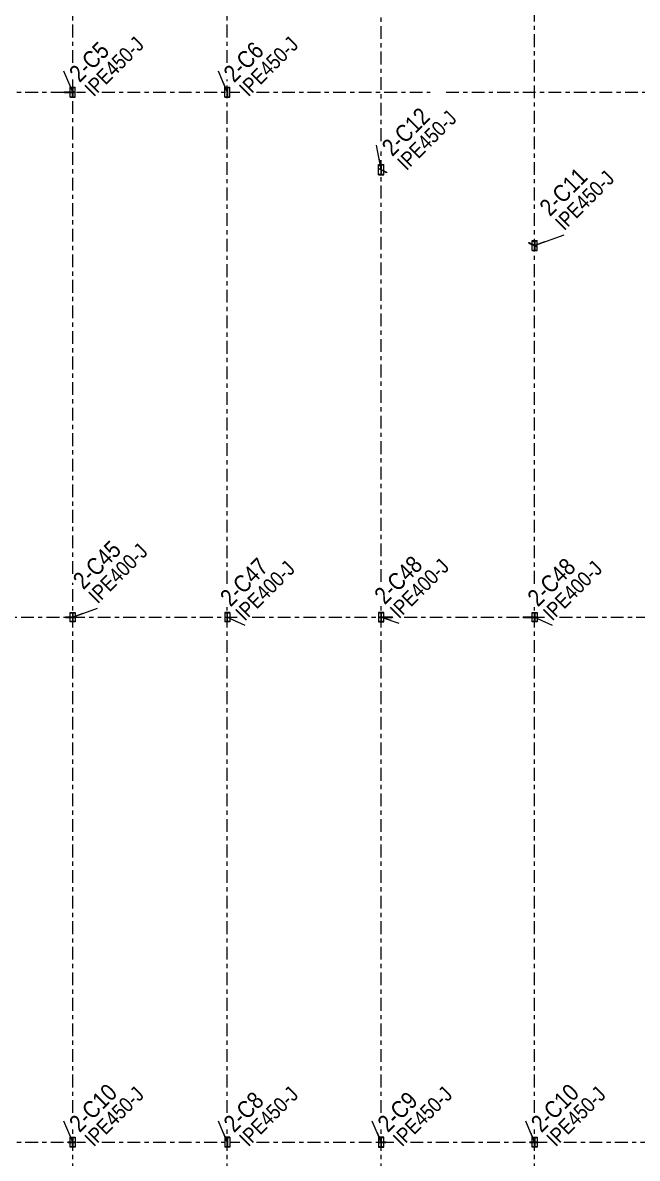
# Model space of a CAD drawing. Header units: millimetres. Extents: x -399 to 773, y -269 to 551.
# Drawn here: x 358.6 to 502.8, y 6.2 to 272.8 of the extents above; entities that cross this region are included whole.
import ezdxf

# ---------------------------------------------------------------- set-up
doc = ezdxf.new("R2010")
doc.units = ezdxf.units.MM
doc.linetypes.add('XKITLINE00', pattern=[0])
doc.linetypes.add('XKITLINE03', pattern=[6, 3, -1, 1, -1])
for name, color, linetype, lineweight in [('Part', 2, 'Continuous', 0), ('PartMark', 7, 'Continuous', 0), ('S-grid', 1, 'Continuous', 0)]:
    doc.layers.add(name, color=color, linetype=linetype, lineweight=lineweight)
doc.styles.add('ARIAL', font='ARIAL.TTF')

# ---------------------------------------------------------------- blocks, each defined once
blk = doc.blocks.new('*A2')
at = {"layer": 'Part'}
blk.add_hatch(color=3, dxfattribs=at).paths.add_polyline_path([(369.875, 257.555), (369.875, 257.625), (370.875, 257.625), (370.875, 257.555), (370.3975, 257.555), (370.3975, 255.445), (370.875, 255.445), (370.875, 255.375), (369.875, 255.375), (369.875, 255.445), (370.3525, 255.445), (370.3525, 257.555)], flags=17)
blk = doc.blocks.new('*A3')
at = {"layer": 'Part'}
blk.add_hatch(color=3, dxfattribs=at).paths.add_polyline_path([(406.125, 257.555), (406.125, 257.625), (407.125, 257.625), (407.125, 257.555), (406.6475, 257.555), (406.6475, 255.445), (407.125, 255.445), (407.125, 255.375), (406.125, 255.375), (406.125, 255.445), (406.6025, 255.445), (406.6025, 257.555)], flags=17)
blk = doc.blocks.new('*A7')
at = {"layer": 'Part'}
blk.add_hatch(color=3, dxfattribs=at).paths.add_polyline_path([(368.41, 256.55), (368.47, 256.54), (368.5, 256.5), (368.47, 256.46), (368.41, 256.45), (368.34, 256.46), (368.31, 256.5), (368.34, 256.54)], flags=17)
blk = doc.blocks.new('*A137')
at = {"layer": 'Part'}
blk.add_hatch(color=3, dxfattribs=at).paths.add_polyline_path([(476.17, 133.3), (476.25, 133.29), (476.28, 133.25), (476.25, 133.21), (476.17, 133.2), (476.08, 133.21), (476.05, 133.25), (476.08, 133.29)], flags=17)
blk = doc.blocks.new('*A152')
at = {"layer": 'Part'}
blk.add_hatch(color=3, dxfattribs=at).paths.add_polyline_path([(442.25, 239.38), (442.25, 239.45), (443.25, 239.45), (443.25, 239.38), (442.7725, 239.38), (442.7725, 237.27), (443.25, 237.27), (443.25, 237.2), (442.25, 237.2), (442.25, 237.27), (442.7275, 237.27), (442.7275, 239.38)], flags=17)
blk = doc.blocks.new('*A153')
at = {"layer": 'Part'}
blk.add_hatch(color=3, dxfattribs=at).paths.add_polyline_path([(478.25, 221.555), (478.25, 221.625), (479.25, 221.625), (479.25, 221.555), (478.7725, 221.555), (478.7725, 219.445), (479.25, 219.445), (479.25, 219.375), (478.25, 219.375), (478.25, 219.445), (478.7275, 219.445), (478.7275, 221.555)], flags=17)
blk = doc.blocks.new('*A154')
at = {"layer": 'Part'}
blk.add_hatch(color=3, dxfattribs=at).paths.add_polyline_path([(443.98, 237.76), (444.03, 237.74), (444.05, 237.7), (444.04, 237.67), (443.99, 237.66), (443.95, 237.68), (443.92, 237.72), (443.94, 237.75)], flags=17)
blk = doc.blocks.new('*A155')
at = {"layer": 'Part'}
blk.add_hatch(color=3, dxfattribs=at).paths.add_polyline_path([(477.43, 221.19), (477.48, 221.18), (477.52, 221.14), (477.52, 221.1), (477.48, 221.08), (477.43, 221.09), (477.4, 221.13), (477.4, 221.17)], flags=17)
blk = doc.blocks.new('*A166')
at = {"layer": 'Part'}
blk.add_hatch(color=3, dxfattribs=at).paths.add_polyline_path([(369.875, 11.055), (369.875, 11.125), (370.875, 11.125), (370.875, 11.055), (370.3975, 11.055), (370.3975, 8.945), (370.875, 8.945), (370.875, 8.875), (369.875, 8.875), (369.875, 8.945), (370.3525, 8.945), (370.3525, 11.055)], flags=17)
blk = doc.blocks.new('*A167')
at = {"layer": 'Part'}
blk.add_hatch(color=3, dxfattribs=at).paths.add_polyline_path([(406.125, 11.055), (406.125, 11.125), (407.125, 11.125), (407.125, 11.055), (406.6475, 11.055), (406.6475, 8.945), (407.125, 8.945), (407.125, 8.875), (406.125, 8.875), (406.125, 8.945), (406.6025, 8.945), (406.6025, 11.055)], flags=17)
blk = doc.blocks.new('*A168')
at = {"layer": 'Part'}
blk.add_hatch(color=3, dxfattribs=at).paths.add_polyline_path([(369.28, 10.05), (369.32, 10.04), (369.34, 10), (369.32, 9.96), (369.28, 9.95), (369.23, 9.96), (369.21, 10), (369.23, 10.04)], flags=17)
blk = doc.blocks.new('*A170')
at = {"layer": 'Part'}
blk.add_hatch(color=3, dxfattribs=at).paths.add_polyline_path([(369.875, 134.185), (369.875, 134.25), (370.875, 134.25), (370.875, 134.185), (370.395, 134.185), (370.395, 132.315), (370.875, 132.315), (370.875, 132.25), (369.875, 132.25), (369.875, 132.315), (370.355, 132.315), (370.355, 134.185)], flags=17)
blk = doc.blocks.new('*A171')
at = {"layer": 'Part'}
blk.add_hatch(color=3, dxfattribs=at).paths.add_polyline_path([(406.125, 134.185), (406.125, 134.25), (407.125, 134.25), (407.125, 134.185), (406.645, 134.185), (406.645, 132.315), (407.125, 132.315), (407.125, 132.25), (406.125, 132.25), (406.125, 132.315), (406.605, 132.315), (406.605, 134.185)], flags=17)
blk = doc.blocks.new('*A173')
at = {"layer": 'Part'}
blk.add_hatch(color=3, dxfattribs=at).paths.add_polyline_path([(368.72, 133.3), (368.78, 133.29), (368.8, 133.25), (368.78, 133.21), (368.72, 133.2), (368.66, 133.21), (368.63, 133.25), (368.66, 133.29)], flags=17)
blk = doc.blocks.new('*A194')
at = {"layer": 'Part'}
blk.add_hatch(color=3, dxfattribs=at).paths.add_polyline_path([(443.85, 10.05), (443.9, 10.04), (443.91, 10), (443.9, 9.96), (443.85, 9.95), (443.8, 9.96), (443.78, 10), (443.8, 10.04)], flags=17)
blk = doc.blocks.new('*A196')
at = {"layer": 'Part'}
blk.add_hatch(color=3, dxfattribs=at).paths.add_polyline_path([(442.25, 11.055), (442.25, 11.125), (443.25, 11.125), (443.25, 11.055), (442.7725, 11.055), (442.7725, 8.945), (443.25, 8.945), (443.25, 8.875), (442.25, 8.875), (442.25, 8.945), (442.7275, 8.945), (442.7275, 11.055)], flags=17)
blk = doc.blocks.new('*A197')
at = {"layer": 'Part'}
blk.add_hatch(color=3, dxfattribs=at).paths.add_polyline_path([(478.25, 11.055), (478.25, 11.125), (479.25, 11.125), (479.25, 11.055), (478.7725, 11.055), (478.7725, 8.945), (479.25, 8.945), (479.25, 8.875), (478.25, 8.875), (478.25, 8.945), (478.7275, 8.945), (478.7275, 11.055)], flags=17)
blk = doc.blocks.new('*A198')
at = {"layer": 'Part'}
blk.add_hatch(color=3, dxfattribs=at).paths.add_polyline_path([(477.65, 10.05), (477.7, 10.04), (477.72, 10), (477.7, 9.96), (477.65, 9.95), (477.6, 9.96), (477.59, 10), (477.6, 10.04)], flags=17)
blk = doc.blocks.new('*A199')
at = {"layer": 'Part'}
blk.add_hatch(color=3, dxfattribs=at).paths.add_polyline_path([(442.25, 134.185), (442.25, 134.25), (443.25, 134.25), (443.25, 134.185), (442.77, 134.185), (442.77, 132.315), (443.25, 132.315), (443.25, 132.25), (442.25, 132.25), (442.25, 132.315), (442.73, 132.315), (442.73, 134.185)], flags=17)
blk = doc.blocks.new('*A200')
at = {"layer": 'Part'}
blk.add_hatch(color=3, dxfattribs=at).paths.add_polyline_path([(478.25, 134.185), (478.25, 134.25), (479.25, 134.25), (479.25, 134.185), (478.77, 134.185), (478.77, 132.315), (479.25, 132.315), (479.25, 132.25), (478.25, 132.25), (478.25, 132.315), (478.73, 132.315), (478.73, 134.185)], flags=17)
blk = doc.blocks.new('*A201')
at = {"layer": 'Part'}
blk.add_hatch(color=3, dxfattribs=at).paths.add_polyline_path([(445.33, 133.3), (445.42, 133.29), (445.45, 133.25), (445.42, 133.21), (445.33, 133.2), (445.25, 133.21), (445.22, 133.25), (445.25, 133.29)], flags=17)
blk = doc.blocks.new('*A208')
at = {"layer": 'S-grid', "color": 1, "linetype": 'XKITLINE03', "lineweight": 0}
for p, q in [((341.23, 256.5), (373.34, 256.5)), ((377.23, 256.5), (409.59, 256.5)), ((413.48, 256.5), (454.23, 256.5)), ((457.98, 256.5), (673.7, 256.5))]:
    blk.add_line(p, q, dxfattribs=at)
blk = doc.blocks.new('*A209')
at = {"layer": 'S-grid', "color": 1, "linetype": 'XKITLINE03', "lineweight": 0}
for p, q in [((340.23, 133.25), (408.96, 133.25)), ((412.48, 133.25), (445.67, 133.25)), ((448.16, 133.25), (481.08, 133.25)), ((484.61, 133.25), (517.08, 133.25))]:
    blk.add_line(p, q, dxfattribs=at)
blk = doc.blocks.new('*A210')
at = {"layer": 'S-grid', "color": 1, "linetype": 'XKITLINE03', "lineweight": 0}
for p, q in [((341.23, 10), (373.34, 10)), ((377.23, 10), (409.59, 10)), ((413.48, 10), (445.72, 10)), ((449.61, 10), (481.72, 10)), ((485.61, 10), (517.72, 10))]:
    blk.add_line(p, q, dxfattribs=at)
blk = doc.blocks.new('*A216')
at = {"layer": 'S-grid', "color": 1, "linetype": 'XKITLINE03', "lineweight": 0}
for p, q in [((478.75, 141.11), (478.75, 508.28)), ((478.75, 16.86), (478.75, 135.58)), ((478.75, -10), (478.75, 12.97))]:
    blk.add_line(p, q, dxfattribs=at)
blk = doc.blocks.new('*A217')
at = {"layer": 'S-grid', "color": 1, "linetype": 'XKITLINE03', "lineweight": 0}
for p, q in [((442.75, 245.02), (442.75, 508.28)), ((442.75, 141.56), (442.75, 243.16)), ((442.75, 16.86), (442.75, 136.17)), ((442.75, -10), (442.75, 12.97))]:
    blk.add_line(p, q, dxfattribs=at)
blk = doc.blocks.new('*A218')
at = {"layer": 'S-grid', "color": 1, "linetype": 'XKITLINE03', "lineweight": 0}
for p, q in [((406.62, 263.36), (406.62, 508.28)), ((406.62, 141.11), (406.62, 259.47)), ((406.62, 16.86), (406.62, 135.58)), ((406.62, -10), (406.62, 12.97))]:
    blk.add_line(p, q, dxfattribs=at)
blk = doc.blocks.new('*A219')
at = {"layer": 'S-grid', "color": 1, "linetype": 'XKITLINE03', "lineweight": 0}
for p, q in [((370.38, 263.36), (370.38, 279.52)), ((370.38, 143.43), (370.38, 259.47)), ((370.38, 16.86), (370.38, 141.35)), ((370.38, -10), (370.38, 12.97))]:
    blk.add_line(p, q, dxfattribs=at)
blk = doc.blocks.new('*A240')
at = {"layer": 'Part', "color": 2, "linetype": 'XKITLINE00', "lineweight": 0}
for p, q in [((478.15, 220.85), (478.15, 221.7)), ((478.15, 221.7), (479.35, 221.7)), ((479.35, 219.3), (479.35, 221.7)), ((478.15, 219.3), (478.15, 220.74)), ((478.15, 219.3), (479.35, 219.3))]:
    blk.add_line(p, q, dxfattribs=at)
blk = doc.blocks.new('*A242')
at = {"layer": 'Part', "color": 2, "linetype": 'XKITLINE00', "lineweight": 0}
for p, q in [((369.875, 257.555), (369.875, 257.625)), ((369.875, 257.625), (370.875, 257.625)), ((369.875, 257.555), (370.3525, 257.555)), ((370.3525, 255.445), (370.3525, 257.555)), ((370.875, 257.555), (370.3975, 257.555)), ((370.3975, 257.555), (370.3975, 255.445)), ((370.875, 257.625), (370.875, 257.555)), ((369.875, 255.375), (369.875, 255.445)), ((369.875, 255.445), (370.3525, 255.445)), ((370.875, 255.375), (369.875, 255.375)), ((370.3975, 255.445), (370.875, 255.445)), ((370.875, 255.445), (370.875, 255.375))]:
    blk.add_line(p, q, dxfattribs=at)
blk = doc.blocks.new('*A243')
at = {"layer": 'Part', "color": 2, "linetype": 'XKITLINE00', "lineweight": 0}
for p, q in [((406.125, 257.555), (406.125, 257.625)), ((406.125, 257.625), (407.125, 257.625)), ((406.125, 257.555), (406.6025, 257.555)), ((406.6025, 255.445), (406.6025, 257.555)), ((407.125, 257.555), (406.6475, 257.555)), ((406.6475, 257.555), (406.6475, 255.445)), ((407.125, 257.625), (407.125, 257.555)), ((406.125, 255.375), (406.125, 255.445)), ((406.125, 255.445), (406.6025, 255.445)), ((407.125, 255.375), (406.125, 255.375)), ((406.6475, 255.445), (407.125, 255.445)), ((407.125, 255.445), (407.125, 255.375))]:
    blk.add_line(p, q, dxfattribs=at)
blk = doc.blocks.new('*A247')
at = {"layer": 'Part', "color": 2, "linetype": 'XKITLINE00', "lineweight": 0}
for p, q in [((368.31, 256.5), (368.34, 256.54)), ((368.34, 256.46), (368.31, 256.5)), ((368.34, 256.54), (368.41, 256.55)), ((368.41, 256.45), (368.34, 256.46)), ((368.41, 256.55), (368.47, 256.54)), ((368.41, 256.55), (370.35, 256.55)), ((368.47, 256.46), (368.41, 256.45)), ((368.41, 256.45), (370.35, 256.45)), ((368.47, 256.54), (368.5, 256.5)), ((368.5, 256.5), (368.47, 256.46)), ((370.4, 256.55), (370.88, 256.55)), ((370.4, 256.45), (370.88, 256.45)), ((370.9, 256.54), (370.88, 256.55)), ((370.88, 256.45), (370.9, 256.46)), ((370.91, 256.5), (370.9, 256.54)), ((370.9, 256.46), (370.91, 256.5))]:
    blk.add_line(p, q, dxfattribs=at)
blk = doc.blocks.new('*A251')
at = {"layer": 'Part', "color": 2, "linetype": 'XKITLINE00', "lineweight": 0}
for p, q in [((369.775, 256.55), (369.775, 257.7)), ((369.775, 257.7), (370.975, 257.7)), ((369.775, 255.3), (369.775, 256.45)), ((370.975, 255.3), (370.975, 257.7)), ((369.775, 255.3), (370.975, 255.3))]:
    blk.add_line(p, q, dxfattribs=at)
blk = doc.blocks.new('*A253')
at = {"layer": 'Part', "color": 2, "linetype": 'XKITLINE00', "lineweight": 0}
for p, q in [((406.025, 255.3), (406.025, 257.7)), ((406.025, 257.7), (407.225, 257.7)), ((407.225, 255.3), (407.225, 257.7)), ((406.025, 255.3), (407.225, 255.3))]:
    blk.add_line(p, q, dxfattribs=at)
blk = doc.blocks.new('*A522')
at = {"layer": 'Part', "color": 2, "linetype": 'XKITLINE00', "lineweight": 0}
for p, q in [((476.08, 133.29), (476.17, 133.3)), ((476.17, 133.3), (476.25, 133.29)), ((476.17, 133.3), (478.73, 133.3)), ((478.77, 133.3), (479.29, 133.3)), ((479.31, 133.29), (479.29, 133.3)), ((476.05, 133.25), (476.08, 133.29)), ((476.08, 133.21), (476.05, 133.25)), ((476.17, 133.2), (476.08, 133.21)), ((476.25, 133.21), (476.17, 133.2)), ((476.17, 133.2), (478.73, 133.2)), ((476.25, 133.29), (476.28, 133.25)), ((476.28, 133.25), (476.25, 133.21)), ((478.77, 133.2), (479.29, 133.2)), ((479.29, 133.2), (479.31, 133.21)), ((479.31, 133.25), (479.31, 133.29)), ((479.31, 133.21), (479.31, 133.25))]:
    blk.add_line(p, q, dxfattribs=at)
blk = doc.blocks.new('*A523')
at = {"layer": 'Part', "color": 2, "linetype": 'XKITLINE00', "lineweight": 0}
for p, q in [((443.35, 134.35), (442.15, 134.35)), ((442.15, 134.35), (442.15, 132.15)), ((443.35, 133.3), (443.35, 134.35)), ((442.15, 132.15), (443.35, 132.15)), ((443.35, 132.15), (443.35, 133.2))]:
    blk.add_line(p, q, dxfattribs=at)
blk = doc.blocks.new('*A524')
at = {"layer": 'Part', "color": 2, "linetype": 'XKITLINE00', "lineweight": 0}
for p, q in [((478.15, 134.35), (479.35, 134.35)), ((478.15, 133.3), (478.15, 134.35)), ((479.35, 134.35), (479.35, 132.15)), ((478.15, 132.15), (478.15, 133.2)), ((479.35, 132.15), (478.15, 132.15))]:
    blk.add_line(p, q, dxfattribs=at)
blk = doc.blocks.new('*A548')
at = {"layer": 'Part', "color": 2, "linetype": 'XKITLINE00', "lineweight": 0}
for p, q in [((442.25, 239.38), (442.25, 239.45)), ((442.25, 239.45), (443.25, 239.45)), ((442.25, 239.38), (442.7275, 239.38)), ((442.25, 237.2), (442.25, 237.27)), ((442.25, 237.27), (442.7275, 237.27)), ((442.7275, 237.27), (442.7275, 239.38)), ((443.25, 239.38), (442.7725, 239.38)), ((442.7725, 239.38), (442.7725, 237.27)), ((442.7725, 237.27), (443.25, 237.27)), ((443.25, 239.45), (443.25, 239.38)), ((443.25, 237.27), (443.25, 237.2)), ((443.25, 237.2), (442.25, 237.2))]:
    blk.add_line(p, q, dxfattribs=at)
blk = doc.blocks.new('*A549')
at = {"layer": 'Part', "color": 2, "linetype": 'XKITLINE00', "lineweight": 0}
for p, q in [((478.25, 221.555), (478.25, 221.625)), ((478.25, 221.625), (479.25, 221.625)), ((478.25, 221.555), (478.7275, 221.555)), ((478.7275, 219.445), (478.7275, 221.555)), ((479.25, 221.555), (478.7725, 221.555)), ((478.7725, 221.555), (478.7725, 219.445)), ((479.25, 221.625), (479.25, 221.555)), ((478.25, 219.375), (478.25, 219.445)), ((478.25, 219.445), (478.7275, 219.445)), ((479.25, 219.375), (478.25, 219.375)), ((478.7725, 219.445), (479.25, 219.445)), ((479.25, 219.445), (479.25, 219.375))]:
    blk.add_line(p, q, dxfattribs=at)
blk = doc.blocks.new('*A550')
at = {"layer": 'Part', "color": 2, "linetype": 'XKITLINE00', "lineweight": 0}
for p, q in [((442.36, 238.54), (442.35, 238.5)), ((442.35, 238.5), (442.35, 238.47)), ((442.35, 238.47), (442.73, 238.28)), ((442.39, 238.55), (442.36, 238.54)), ((442.42, 238.54), (442.39, 238.55)), ((442.42, 238.54), (442.73, 238.39)), ((442.77, 238.37), (444.03, 237.74)), ((442.77, 238.26), (443.95, 237.68)), ((443.92, 237.72), (443.94, 237.75)), ((443.95, 237.68), (443.92, 237.72)), ((443.94, 237.75), (443.98, 237.76)), ((443.99, 237.66), (443.95, 237.68)), ((443.98, 237.76), (444.03, 237.74)), ((444.04, 237.67), (443.99, 237.66)), ((444.03, 237.74), (444.05, 237.7)), ((444.05, 237.7), (444.04, 237.67))]:
    blk.add_line(p, q, dxfattribs=at)
blk = doc.blocks.new('*A551')
at = {"layer": 'Part', "color": 2, "linetype": 'XKITLINE00', "lineweight": 0}
for p, q in [((477.4, 221.17), (477.43, 221.19)), ((477.4, 221.13), (477.4, 221.17)), ((477.43, 221.09), (477.4, 221.13)), ((477.43, 221.19), (477.48, 221.18)), ((477.48, 221.08), (477.43, 221.09)), ((477.43, 221.09), (478.73, 220.46)), ((477.48, 221.18), (477.52, 221.14)), ((477.48, 221.18), (478.73, 220.57)), ((477.52, 221.1), (477.48, 221.08)), ((477.52, 221.14), (477.52, 221.1)), ((478.77, 220.54), (479.15, 220.36)), ((478.77, 220.43), (479.1, 220.27)), ((479.1, 220.27), (479.13, 220.27)), ((479.13, 220.27), (479.15, 220.3)), ((479.16, 220.33), (479.15, 220.36)), ((479.15, 220.3), (479.16, 220.33))]:
    blk.add_line(p, q, dxfattribs=at)
blk = doc.blocks.new('*A552')
at = {"layer": 'Part', "color": 2, "linetype": 'XKITLINE00', "lineweight": 0}
for p, q in [((442.15, 237.12), (442.15, 239.53)), ((442.15, 239.53), (443.35, 239.53)), ((443.35, 238.08), (443.35, 239.53)), ((443.35, 237.12), (443.35, 237.97)), ((442.15, 237.12), (443.35, 237.12))]:
    blk.add_line(p, q, dxfattribs=at)
blk = doc.blocks.new('*A571')
at = {"layer": 'Part', "color": 2, "linetype": 'XKITLINE00', "lineweight": 0}
for p, q in [((369.875, 11.055), (369.875, 11.125)), ((369.875, 11.125), (370.875, 11.125)), ((370.3525, 11.055), (369.875, 11.055)), ((370.3525, 8.945), (370.3525, 11.055)), ((370.875, 11.055), (370.3975, 11.055)), ((370.3975, 11.055), (370.3975, 8.945)), ((370.875, 11.125), (370.875, 11.055)), ((369.875, 8.875), (369.875, 8.945)), ((369.875, 8.945), (370.3525, 8.945)), ((370.875, 8.875), (369.875, 8.875)), ((370.3975, 8.945), (370.875, 8.945)), ((370.875, 8.945), (370.875, 8.875))]:
    blk.add_line(p, q, dxfattribs=at)
blk = doc.blocks.new('*A572')
at = {"layer": 'Part', "color": 2, "linetype": 'XKITLINE00', "lineweight": 0}
for p, q in [((406.125, 11.055), (406.125, 11.125)), ((406.125, 11.125), (407.125, 11.125)), ((406.6025, 11.055), (406.125, 11.055)), ((406.6025, 8.945), (406.6025, 11.055)), ((407.125, 11.055), (406.6475, 11.055)), ((406.6475, 11.055), (406.6475, 8.945)), ((407.125, 11.125), (407.125, 11.055)), ((406.125, 8.875), (406.125, 8.945)), ((406.125, 8.945), (406.6025, 8.945)), ((407.125, 8.875), (406.125, 8.875)), ((406.6475, 8.945), (407.125, 8.945)), ((407.125, 8.945), (407.125, 8.875))]:
    blk.add_line(p, q, dxfattribs=at)
blk = doc.blocks.new('*A573')
at = {"layer": 'Part', "color": 2, "linetype": 'XKITLINE00', "lineweight": 0}
for p, q in [((369.21, 10), (369.23, 10.04)), ((369.23, 9.96), (369.21, 10)), ((369.23, 10.04), (369.28, 10.05)), ((369.28, 9.95), (369.23, 9.96)), ((369.28, 10.05), (369.32, 10.04)), ((369.28, 10.05), (370.35, 10.05)), ((369.32, 9.96), (369.28, 9.95)), ((369.28, 9.95), (370.35, 9.95)), ((369.32, 10.04), (369.34, 10)), ((369.34, 10), (369.32, 9.96)), ((370.4, 10.05), (370.77, 10.05)), ((370.4, 9.95), (370.77, 9.95)), ((370.8, 10.04), (370.77, 10.05)), ((370.77, 9.95), (370.8, 9.96)), ((370.81, 10), (370.8, 10.04)), ((370.8, 9.96), (370.81, 10))]:
    blk.add_line(p, q, dxfattribs=at)
blk = doc.blocks.new('*A575')
at = {"layer": 'Part', "color": 2, "linetype": 'XKITLINE00', "lineweight": 0}
for p, q in [((369.775, 11.2), (370.975, 11.2)), ((369.775, 10.05), (369.775, 11.2)), ((370.975, 11.2), (370.975, 8.8)), ((369.775, 8.8), (369.775, 9.95)), ((370.975, 8.8), (369.775, 8.8))]:
    blk.add_line(p, q, dxfattribs=at)
blk = doc.blocks.new('*A576')
at = {"layer": 'Part', "color": 2, "linetype": 'XKITLINE00', "lineweight": 0}
for p, q in [((407.225, 11.2), (406.025, 11.2)), ((406.025, 11.2), (406.025, 8.8)), ((407.225, 11.2), (407.225, 8.8)), ((407.225, 8.8), (406.025, 8.8))]:
    blk.add_line(p, q, dxfattribs=at)
blk = doc.blocks.new('*A578')
at = {"layer": 'Part', "color": 2, "linetype": 'XKITLINE00', "lineweight": 0}
for p, q in [((369.875, 134.185), (369.875, 134.25)), ((369.875, 134.25), (370.875, 134.25)), ((370.355, 134.185), (369.875, 134.185)), ((370.355, 132.315), (370.355, 134.185)), ((370.875, 134.185), (370.395, 134.185)), ((370.395, 134.185), (370.395, 132.315)), ((370.875, 134.25), (370.875, 134.185)), ((369.875, 132.25), (369.875, 132.315)), ((369.875, 132.315), (370.355, 132.315)), ((370.875, 132.25), (369.875, 132.25)), ((370.395, 132.315), (370.875, 132.315)), ((370.875, 132.315), (370.875, 132.25))]:
    blk.add_line(p, q, dxfattribs=at)
blk = doc.blocks.new('*A579')
at = {"layer": 'Part', "color": 2, "linetype": 'XKITLINE00', "lineweight": 0}
for p, q in [((406.125, 134.185), (406.125, 134.25)), ((406.125, 134.25), (407.125, 134.25)), ((406.605, 134.185), (406.125, 134.185)), ((406.605, 132.315), (406.605, 134.185)), ((407.125, 134.185), (406.645, 134.185)), ((406.645, 134.185), (406.645, 132.315)), ((407.125, 134.25), (407.125, 134.185)), ((406.125, 132.25), (406.125, 132.315)), ((406.125, 132.315), (406.605, 132.315)), ((407.125, 132.25), (406.125, 132.25)), ((406.645, 132.315), (407.125, 132.315)), ((407.125, 132.315), (407.125, 132.25))]:
    blk.add_line(p, q, dxfattribs=at)
blk = doc.blocks.new('*A581')
at = {"layer": 'Part', "color": 2, "linetype": 'XKITLINE00', "lineweight": 0}
for p, q in [((368.66, 133.29), (368.72, 133.3)), ((368.72, 133.3), (368.78, 133.29)), ((368.72, 133.3), (370.36, 133.3)), ((370.39, 133.3), (370.86, 133.3)), ((370.88, 133.29), (370.86, 133.3)), ((368.63, 133.25), (368.66, 133.29)), ((368.66, 133.21), (368.63, 133.25)), ((368.72, 133.2), (368.66, 133.21)), ((368.78, 133.21), (368.72, 133.2)), ((368.72, 133.2), (370.36, 133.2)), ((368.78, 133.29), (368.8, 133.25)), ((368.8, 133.25), (368.78, 133.21)), ((370.39, 133.2), (370.86, 133.2)), ((370.86, 133.2), (370.88, 133.21)), ((370.89, 133.25), (370.88, 133.29)), ((370.88, 133.21), (370.89, 133.25))]:
    blk.add_line(p, q, dxfattribs=at)
blk = doc.blocks.new('*A583')
at = {"layer": 'Part', "color": 2, "linetype": 'XKITLINE00', "lineweight": 0}
for p, q in [((369.775, 134.35), (370.975, 134.35)), ((369.775, 133.3), (369.775, 134.35)), ((370.975, 134.35), (370.975, 132.15)), ((369.775, 132.15), (369.775, 133.2)), ((370.975, 132.15), (369.775, 132.15))]:
    blk.add_line(p, q, dxfattribs=at)
blk = doc.blocks.new('*A584')
at = {"layer": 'Part', "color": 2, "linetype": 'XKITLINE00', "lineweight": 0}
for p, q in [((407.225, 134.35), (406.025, 134.35)), ((406.025, 134.35), (406.025, 132.15)), ((407.225, 134.35), (407.225, 132.15)), ((407.225, 132.15), (406.025, 132.15))]:
    blk.add_line(p, q, dxfattribs=at)
blk = doc.blocks.new('*A615')
at = {"layer": 'Part', "color": 2, "linetype": 'XKITLINE00', "lineweight": 0}
for p, q in [((442.33, 10.04), (442.32, 10)), ((442.32, 10), (442.33, 9.96)), ((442.35, 10.05), (442.33, 10.04)), ((442.33, 9.96), (442.35, 9.95)), ((442.35, 10.05), (442.73, 10.05)), ((442.35, 9.95), (442.73, 9.95)), ((442.77, 10.05), (443.85, 10.05)), ((442.77, 9.95), (443.85, 9.95)), ((443.78, 10), (443.8, 10.04)), ((443.8, 9.96), (443.78, 10)), ((443.8, 10.04), (443.85, 10.05)), ((443.85, 9.95), (443.8, 9.96)), ((443.85, 10.05), (443.9, 10.04)), ((443.9, 9.96), (443.85, 9.95)), ((443.9, 10.04), (443.91, 10)), ((443.91, 10), (443.9, 9.96))]:
    blk.add_line(p, q, dxfattribs=at)
blk = doc.blocks.new('*A617')
at = {"layer": 'Part', "color": 2, "linetype": 'XKITLINE00', "lineweight": 0}
for p, q in [((442.25, 11.055), (442.25, 11.125)), ((442.25, 11.125), (443.25, 11.125)), ((442.7275, 11.055), (442.25, 11.055)), ((442.7275, 8.945), (442.7275, 11.055)), ((443.25, 11.055), (442.7725, 11.055)), ((442.7725, 11.055), (442.7725, 8.945)), ((443.25, 11.125), (443.25, 11.055)), ((442.25, 8.875), (442.25, 8.945)), ((442.25, 8.945), (442.7275, 8.945)), ((443.25, 8.875), (442.25, 8.875)), ((442.7725, 8.945), (443.25, 8.945)), ((443.25, 8.945), (443.25, 8.875))]:
    blk.add_line(p, q, dxfattribs=at)
blk = doc.blocks.new('*A618')
at = {"layer": 'Part', "color": 2, "linetype": 'XKITLINE00', "lineweight": 0}
for p, q in [((478.25, 11.055), (478.25, 11.125)), ((478.25, 11.125), (479.25, 11.125)), ((478.7275, 11.055), (478.25, 11.055)), ((478.7275, 8.945), (478.7275, 11.055)), ((479.25, 11.055), (478.7725, 11.055)), ((478.7725, 11.055), (478.7725, 8.945)), ((479.25, 11.125), (479.25, 11.055)), ((478.25, 8.875), (478.25, 8.945)), ((478.25, 8.945), (478.7275, 8.945)), ((479.25, 8.875), (478.25, 8.875)), ((478.7725, 8.945), (479.25, 8.945)), ((479.25, 8.945), (479.25, 8.875))]:
    blk.add_line(p, q, dxfattribs=at)
blk = doc.blocks.new('*A619')
at = {"layer": 'Part', "color": 2, "linetype": 'XKITLINE00', "lineweight": 0}
for p, q in [((477.59, 10), (477.6, 10.04)), ((477.6, 9.96), (477.59, 10)), ((477.6, 10.04), (477.65, 10.05)), ((477.65, 9.95), (477.6, 9.96)), ((477.65, 10.05), (477.7, 10.04)), ((477.65, 10.05), (478.73, 10.05)), ((477.7, 9.96), (477.65, 9.95)), ((477.65, 9.95), (478.73, 9.95)), ((477.7, 10.04), (477.72, 10)), ((477.72, 10), (477.7, 9.96)), ((478.77, 10.05), (479.15, 10.05)), ((478.77, 9.95), (479.15, 9.95)), ((479.17, 10.04), (479.15, 10.05)), ((479.15, 9.95), (479.17, 9.96)), ((479.18, 10), (479.17, 10.04)), ((479.17, 9.96), (479.18, 10))]:
    blk.add_line(p, q, dxfattribs=at)
blk = doc.blocks.new('*A620')
at = {"layer": 'Part', "color": 2, "linetype": 'XKITLINE00', "lineweight": 0}
for p, q in [((443.35, 11.2), (442.15, 11.2)), ((442.15, 11.2), (442.15, 8.8)), ((443.35, 10.05), (443.35, 11.2)), ((442.15, 8.8), (443.35, 8.8)), ((443.35, 8.8), (443.35, 9.95))]:
    blk.add_line(p, q, dxfattribs=at)
blk = doc.blocks.new('*A621')
at = {"layer": 'Part', "color": 2, "linetype": 'XKITLINE00', "lineweight": 0}
for p, q in [((478.15, 11.2), (479.35, 11.2)), ((478.15, 10.05), (478.15, 11.2)), ((479.35, 11.2), (479.35, 8.8)), ((478.15, 8.8), (478.15, 9.95)), ((479.35, 8.8), (478.15, 8.8))]:
    blk.add_line(p, q, dxfattribs=at)
blk = doc.blocks.new('*A622')
at = {"layer": 'Part', "color": 2, "linetype": 'XKITLINE00', "lineweight": 0}
for p, q in [((442.25, 134.185), (442.25, 134.25)), ((442.25, 134.25), (443.25, 134.25)), ((442.73, 134.185), (442.25, 134.185)), ((442.73, 132.315), (442.73, 134.185)), ((443.25, 134.185), (442.77, 134.185)), ((442.77, 134.185), (442.77, 132.315)), ((443.25, 134.25), (443.25, 134.185)), ((442.25, 132.25), (442.25, 132.315)), ((442.25, 132.315), (442.73, 132.315)), ((443.25, 132.25), (442.25, 132.25)), ((442.77, 132.315), (443.25, 132.315)), ((443.25, 132.315), (443.25, 132.25))]:
    blk.add_line(p, q, dxfattribs=at)
blk = doc.blocks.new('*A623')
at = {"layer": 'Part', "color": 2, "linetype": 'XKITLINE00', "lineweight": 0}
for p, q in [((478.25, 134.185), (478.25, 134.25)), ((478.25, 134.25), (479.25, 134.25)), ((478.73, 134.185), (478.25, 134.185)), ((478.73, 132.315), (478.73, 134.185)), ((479.25, 134.185), (478.77, 134.185)), ((478.77, 134.185), (478.77, 132.315)), ((479.25, 134.25), (479.25, 134.185)), ((478.25, 132.25), (478.25, 132.315)), ((478.25, 132.315), (478.73, 132.315)), ((479.25, 132.25), (478.25, 132.25)), ((478.77, 132.315), (479.25, 132.315)), ((479.25, 132.315), (479.25, 132.25))]:
    blk.add_line(p, q, dxfattribs=at)
blk = doc.blocks.new('*A624')
at = {"layer": 'Part', "color": 2, "linetype": 'XKITLINE00', "lineweight": 0}
for p, q in [((442.21, 133.3), (442.19, 133.29)), ((442.21, 133.3), (442.73, 133.3)), ((442.77, 133.3), (445.33, 133.3)), ((445.25, 133.29), (445.33, 133.3)), ((445.33, 133.3), (445.42, 133.29)), ((442.19, 133.29), (442.19, 133.25)), ((442.19, 133.25), (442.19, 133.21)), ((442.19, 133.21), (442.21, 133.2)), ((442.21, 133.2), (442.73, 133.2)), ((442.77, 133.2), (445.33, 133.2)), ((445.22, 133.25), (445.25, 133.29)), ((445.25, 133.21), (445.22, 133.25)), ((445.33, 133.2), (445.25, 133.21)), ((445.42, 133.21), (445.33, 133.2)), ((445.42, 133.29), (445.45, 133.25)), ((445.45, 133.25), (445.42, 133.21))]:
    blk.add_line(p, q, dxfattribs=at)
blk = doc.blocks.new('*A779')
at = {"layer": 'PartMark', "color": 7, "linetype": 'XKITLINE00', "lineweight": 0}
for p, q in [((478.75, 220.5), (485.67, 222.99)), ((481.1, 221.35), (478.75, 220.5))]:
    blk.add_line(p, q, dxfattribs=at)
at = {"layer": 'PartMark', "color": 3, "style": 'ARIAL', "width": 0.85}
blk.add_text('2-C11', height=4, rotation=45.0001, dxfattribs=at).set_placement((482.35, 227.16))
at = {"layer": 'PartMark', "color": 7, "style": 'ARIAL', "width": 0.85}
blk.add_text('IPE450-J', height=3.5, rotation=45.0001, dxfattribs=at).set_placement((485.67, 223.83))
blk = doc.blocks.new('*A788')
at = {"layer": 'PartMark', "color": 7, "linetype": 'XKITLINE00', "lineweight": 0}
for p, q in [((406.62, 10), (404.54, 14.91)), ((405.65, 12.3), (406.62, 10))]:
    blk.add_line(p, q, dxfattribs=at)
at = {"layer": 'PartMark', "color": 3, "style": 'ARIAL', "width": 0.85}
blk.add_text('2-C8', height=4, rotation=45.0001, dxfattribs=at).set_placement((408.22, 12.09))
at = {"layer": 'PartMark', "color": 7, "style": 'ARIAL', "width": 0.85}
blk.add_text('IPE450-J', height=3.5, rotation=45.0001, dxfattribs=at).set_placement((411.54, 8.76))
blk = doc.blocks.new('*A789')
at = {"layer": 'PartMark', "color": 7, "linetype": 'XKITLINE00', "lineweight": 0}
for p, q in [((370.38, 10), (368.29, 14.91)), ((369.4, 12.3), (370.38, 10))]:
    blk.add_line(p, q, dxfattribs=at)
at = {"layer": 'PartMark', "color": 3, "style": 'ARIAL', "width": 0.85}
blk.add_text('2-C10', height=4, rotation=45.0001, dxfattribs=at).set_placement((371.97, 12.09))
at = {"layer": 'PartMark', "color": 7, "style": 'ARIAL', "width": 0.85}
blk.add_text('IPE450-J', height=3.5, rotation=45.0001, dxfattribs=at).set_placement((375.29, 8.76))
blk = doc.blocks.new('*A791')
at = {"layer": 'PartMark', "color": 7, "linetype": 'XKITLINE00', "lineweight": 0}
for p, q in [((406.62, 133.25), (410.72, 131.35)), ((408.89, 132.2), (406.62, 133.25))]:
    blk.add_line(p, q, dxfattribs=at)
at = {"layer": 'PartMark', "color": 3, "style": 'ARIAL', "width": 0.85}
blk.add_text('2-C47', height=4, rotation=45.0001, dxfattribs=at).set_placement((407.4, 135.52))
at = {"layer": 'PartMark', "color": 7, "style": 'ARIAL', "width": 0.85}
blk.add_text('IPE400-J', height=3.5, rotation=45.0001, dxfattribs=at).set_placement((410.72, 132.19))
blk = doc.blocks.new('*A792')
at = {"layer": 'PartMark', "color": 7, "linetype": 'XKITLINE00', "lineweight": 0}
for p, q in [((370.38, 133.25), (376.19, 135.39)), ((372.72, 134.11), (370.38, 133.25))]:
    blk.add_line(p, q, dxfattribs=at)
at = {"layer": 'PartMark', "color": 3, "style": 'ARIAL', "width": 0.85}
blk.add_text('2-C45', height=4, rotation=45.0001, dxfattribs=at).set_placement((372.87, 139.57))
at = {"layer": 'PartMark', "color": 7, "style": 'ARIAL', "width": 0.85}
blk.add_text('IPE400-J', height=3.5, rotation=45.0001, dxfattribs=at).set_placement((376.19, 136.24))
blk = doc.blocks.new('*A796')
at = {"layer": 'PartMark', "color": 7, "linetype": 'XKITLINE00', "lineweight": 0}
for p, q in [((370.38, 256.5), (368.29, 261.41)), ((369.4, 258.8), (370.38, 256.5))]:
    blk.add_line(p, q, dxfattribs=at)
at = {"layer": 'PartMark', "color": 7, "style": 'ARIAL', "width": 0.85}
blk.add_text('IPE450-J', height=3.5, rotation=45.0001, dxfattribs=at).set_placement((375.29, 255.26))
at = {"layer": 'PartMark', "color": 3, "style": 'ARIAL', "width": 0.85}
blk.add_text('2-C5', height=4, rotation=45.0001, dxfattribs=at).set_placement((371.97, 258.59))
blk = doc.blocks.new('*A808')
at = {"layer": 'PartMark', "color": 7, "linetype": 'XKITLINE00', "lineweight": 0}
for p, q in [((406.62, 256.5), (404.54, 261.41)), ((405.65, 258.8), (406.62, 256.5))]:
    blk.add_line(p, q, dxfattribs=at)
at = {"layer": 'PartMark', "color": 7, "style": 'ARIAL', "width": 0.85}
blk.add_text('IPE450-J', height=3.5, rotation=45.0001, dxfattribs=at).set_placement((411.54, 255.26))
at = {"layer": 'PartMark', "color": 3, "style": 'ARIAL', "width": 0.85}
blk.add_text('2-C6', height=4, rotation=45.0001, dxfattribs=at).set_placement((408.22, 258.59))
blk = doc.blocks.new('*A813')
at = {"layer": 'PartMark', "color": 7, "linetype": 'XKITLINE00', "lineweight": 0}
for p, q in [((478.75, 10), (476.66, 14.91)), ((477.77, 12.3), (478.75, 10))]:
    blk.add_line(p, q, dxfattribs=at)
at = {"layer": 'PartMark', "color": 3, "style": 'ARIAL', "width": 0.85}
blk.add_text('2-C10', height=4, rotation=45.0001, dxfattribs=at).set_placement((480.34, 12.09))
at = {"layer": 'PartMark', "color": 7, "style": 'ARIAL', "width": 0.85}
blk.add_text('IPE450-J', height=3.5, rotation=45.0001, dxfattribs=at).set_placement((483.66, 8.76))
blk = doc.blocks.new('*A814')
at = {"layer": 'PartMark', "color": 7, "linetype": 'XKITLINE00', "lineweight": 0}
for p, q in [((442.75, 10), (440.66, 14.91)), ((441.77, 12.3), (442.75, 10))]:
    blk.add_line(p, q, dxfattribs=at)
at = {"layer": 'PartMark', "color": 3, "style": 'ARIAL', "width": 0.85}
blk.add_text('2-C9', height=4, rotation=45.0001, dxfattribs=at).set_placement((444.34, 12.09))
at = {"layer": 'PartMark', "color": 7, "style": 'ARIAL', "width": 0.85}
blk.add_text('IPE450-J', height=3.5, rotation=45.0001, dxfattribs=at).set_placement((447.66, 8.76))
blk = doc.blocks.new('*A832')
at = {"layer": 'PartMark', "color": 7, "linetype": 'XKITLINE00', "lineweight": 0}
for p, q in [((478.75, 133.25), (482.85, 131.35)), ((481.02, 132.2), (478.75, 133.25))]:
    blk.add_line(p, q, dxfattribs=at)
at = {"layer": 'PartMark', "color": 3, "style": 'ARIAL', "width": 0.85}
blk.add_text('2-C48', height=4, rotation=45.0001, dxfattribs=at).set_placement((479.52, 135.52))
at = {"layer": 'PartMark', "color": 7, "style": 'ARIAL', "width": 0.85}
blk.add_text('IPE400-J', height=3.5, rotation=45.0001, dxfattribs=at).set_placement((482.85, 132.19))
blk = doc.blocks.new('*A833')
at = {"layer": 'PartMark', "color": 7, "linetype": 'XKITLINE00', "lineweight": 0}
for p, q in [((442.75, 133.25), (446.91, 131.86)), ((445.12, 132.46), (442.75, 133.25))]:
    blk.add_line(p, q, dxfattribs=at)
at = {"layer": 'PartMark', "color": 3, "style": 'ARIAL', "width": 0.85}
blk.add_text('2-C48', height=4, rotation=45.0001, dxfattribs=at).set_placement((443.59, 136.04))
at = {"layer": 'PartMark', "color": 7, "style": 'ARIAL', "width": 0.85}
blk.add_text('IPE400-J', height=3.5, rotation=45.0001, dxfattribs=at).set_placement((446.91, 132.71))
blk = doc.blocks.new('*A837')
at = {"layer": 'PartMark', "color": 7, "linetype": 'XKITLINE00', "lineweight": 0}
for p, q in [((442.75, 238.32), (441.68, 244.09)), ((442.29, 240.78), (442.75, 238.32))]:
    blk.add_line(p, q, dxfattribs=at)
at = {"layer": 'PartMark', "color": 3, "style": 'ARIAL', "width": 0.85}
blk.add_text('2-C12', height=4, rotation=45.0001, dxfattribs=at).set_placement((445.35, 241.26))
at = {"layer": 'PartMark', "color": 7, "style": 'ARIAL', "width": 0.85}
blk.add_text('IPE450-J', height=3.5, rotation=45.0001, dxfattribs=at).set_placement((448.68, 237.94))

msp = doc.modelspace()

# ---------------------------------------------------------------- block references
at = {"lineweight": 0}
for name in ['*A219', '*A218', '*A217', '*A216', '*A208', '*A7', '*A247', '*A251', '*A2', '*A242', '*A253', '*A3', '*A243', '*A552', '*A152', '*A548', '*A550', '*A154', '*A240', '*A153', '*A549', '*A155', '*A551', '*A209', '*A173', '*A581', '*A583', '*A170', '*A578', '*A584', '*A171', '*A579', '*A523', '*A624', '*A199', '*A622', '*A201', '*A137', '*A522', '*A524', '*A200', '*A623', '*A210', '*A575', '*A166', '*A571', '*A576', '*A167', '*A572', '*A620', '*A196', '*A617', '*A621', '*A197', '*A618', '*A168', '*A573', '*A615', '*A194', '*A198', '*A619']:
    msp.add_blockref(name, (0, 0), dxfattribs=at)
at = {"layer": 'PartMark', "lineweight": 0}
for name in ['*A796', '*A808', '*A837', '*A779', '*A792', '*A791', '*A833', '*A832', '*A789', '*A788', '*A814', '*A813']:
    msp.add_blockref(name, (0, 0), dxfattribs=at)

doc.saveas('drawing.dxf')
